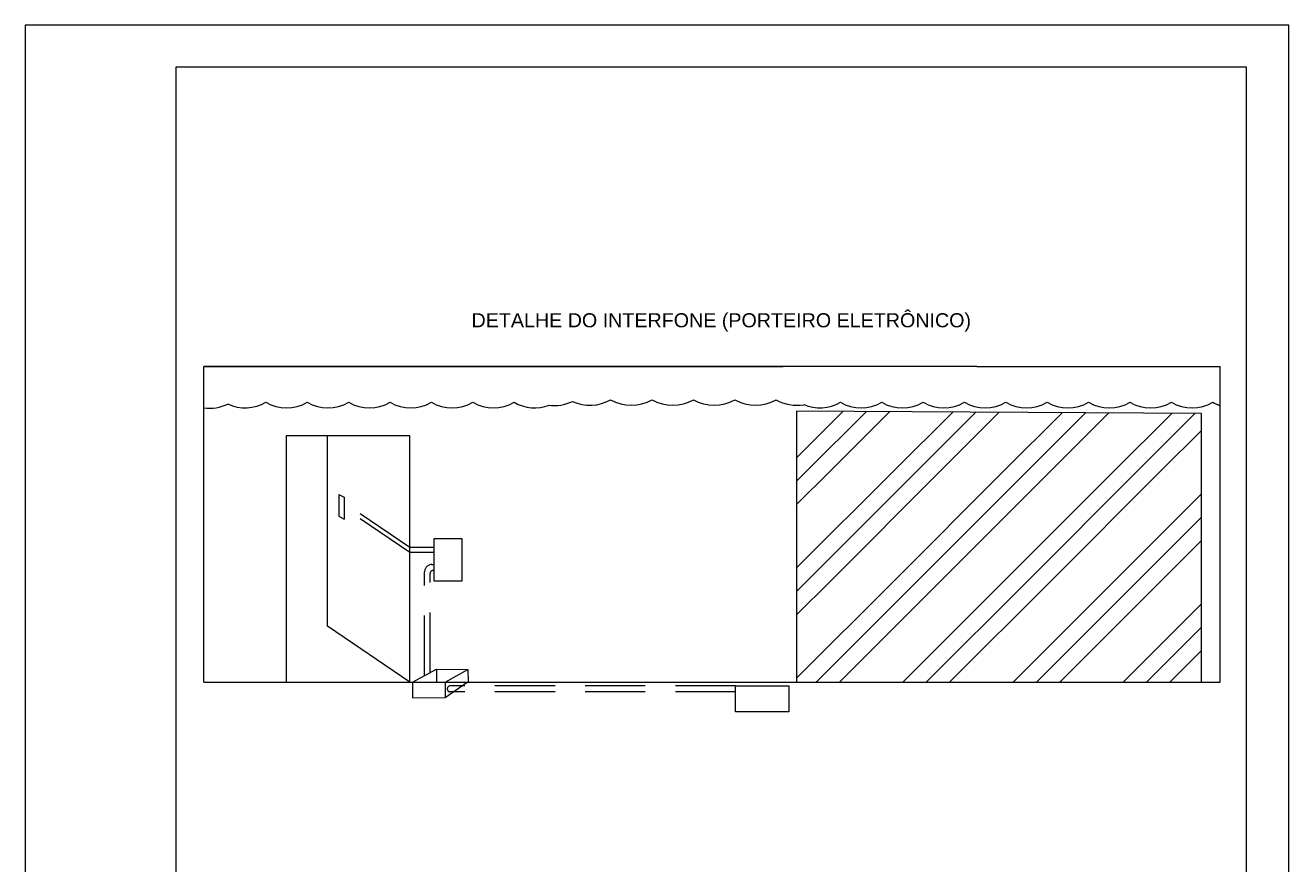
# Model space of a CAD drawing. Header units: millimetres. Extents: x 3693033 to 3693243, y 1844538 to 1844835.
# Drawn here: x 3693033.4 to 3693243.4, y 1844695.8 to 1844835.4 of the extents above; entities that cross this region are included whole.
import ezdxf

# ---------------------------------------------------------------- set-up
doc = ezdxf.new("R2010")
doc.units = ezdxf.units.MM
doc.linetypes.add('DASHED', pattern=[0.75, 0.5, -0.25])
doc.styles.get("Standard").update_dxf_attribs({"font": 'arial.ttf'})

msp = doc.modelspace()

# ---------------------------------------------------------------- linework, layer by layer
for p, q in [((3693033.39, 1844835.36), (3693033.39, 1844538.36)), ((3693243.39, 1844835.36), (3693033.39, 1844835.36)), ((3693243.39, 1844538.36), (3693243.39, 1844835.36)), ((3693058.39, 1844828.36), (3693058.39, 1844545.36)), ((3693236.39, 1844828.36), (3693058.39, 1844828.36)), ((3693236.39, 1844545.36), (3693236.39, 1844828.36)), ((3693191.55, 1844778.62), (3693063.07, 1844778.62)), ((3693063.07, 1844726.13), (3693063.07, 1844778.62)), ((3693232.01, 1844726.13), (3693232.01, 1844778.62)), ((3693085.49, 1844757.35), (3693085.49, 1844753.7)), ((3693085.49, 1844757.35), (3693086.39, 1844756.87)), ((3693086.39, 1844756.87), (3693086.39, 1844753.22)), ((3693085.49, 1844753.7), (3693086.39, 1844753.22)), ((3693063.07, 1844726.13), (3693191.55, 1844726.13))]:
    msp.add_line(p, q)
at = {"ltscale": 20}
for p, q in [((3693063.07, 1844778.62), (3693159.35, 1844778.62)), ((3693191.55, 1844778.62), (3693232.01, 1844778.62)), ((3693083.63, 1844735.42), (3693083.63, 1844767.1)), ((3693097.33, 1844726.13), (3693083.63, 1844735.42)), ((3693228.87, 1844726.13), (3693232.01, 1844726.13))]:
    msp.add_line(p, q, dxfattribs=at)
at = {"linetype": 'Continuous', "ltscale": 20}
for p, q in [((3693161.6, 1844763.42), (3693169.34, 1844771.16)), ((3693163.26, 1844761.2), (3693173.2, 1844771.13)), ((3693167.15, 1844761.2), (3693177.06, 1844771.11)), ((3693177.69, 1844761.2), (3693187.54, 1844771.04)), ((3693181.57, 1844761.2), (3693191.4, 1844771.02)), ((3693185.46, 1844761.2), (3693195.26, 1844771)), ((3693196, 1844761.2), (3693205.74, 1844770.93)), ((3693199.89, 1844761.2), (3693209.6, 1844770.91)), ((3693203.77, 1844761.2), (3693213.46, 1844770.89)), ((3693214.32, 1844761.2), (3693223.94, 1844770.82)), ((3693218.2, 1844761.2), (3693227.8, 1844770.8)), ((3693222.09, 1844761.2), (3693228.87, 1844767.98)), ((3693161.6, 1844745.11), (3693177.69, 1844761.2)), ((3693161.6, 1844759.54), (3693163.26, 1844761.2)), ((3693161.6, 1844755.65), (3693167.15, 1844761.2)), ((3693163.26, 1844742.88), (3693181.57, 1844761.2)), ((3693167.15, 1844742.88), (3693185.46, 1844761.2)), ((3693177.69, 1844742.88), (3693196, 1844761.2)), ((3693181.57, 1844742.88), (3693199.89, 1844761.2)), ((3693185.46, 1844742.88), (3693203.77, 1844761.2)), ((3693196, 1844742.88), (3693214.32, 1844761.2)), ((3693199.89, 1844742.88), (3693218.2, 1844761.2)), ((3693203.77, 1844742.88), (3693222.09, 1844761.2)), ((3693214.32, 1844742.88), (3693228.87, 1844757.44)), ((3693218.2, 1844742.88), (3693228.87, 1844753.56)), ((3693222.09, 1844742.88), (3693228.87, 1844749.67)), ((3693161.6, 1844726.8), (3693177.69, 1844742.88)), ((3693161.6, 1844741.22), (3693163.26, 1844742.88)), ((3693161.6, 1844737.34), (3693167.15, 1844742.88)), ((3693164.82, 1844726.13), (3693181.57, 1844742.88)), ((3693168.71, 1844726.13), (3693185.46, 1844742.88)), ((3693179.25, 1844726.13), (3693196, 1844742.88)), ((3693183.13, 1844726.13), (3693199.89, 1844742.88)), ((3693187.02, 1844726.13), (3693203.77, 1844742.88)), ((3693197.56, 1844726.13), (3693214.32, 1844742.88)), ((3693201.45, 1844726.13), (3693218.2, 1844742.88)), ((3693205.33, 1844726.13), (3693222.09, 1844742.88)), ((3693215.88, 1844726.13), (3693228.87, 1844739.13)), ((3693219.76, 1844726.13), (3693228.87, 1844735.24)), ((3693223.65, 1844726.13), (3693228.87, 1844731.36))]:
    msp.add_line(p, q, dxfattribs=at)
at = {"linetype": 'DASHED', "ltscale": 20}
for p, q in [((3693083.63, 1844735.42), (3693083.63, 1844756.98)), ((3693097.33, 1844748.49), (3693086.39, 1844755.9)), ((3693097.33, 1844747.69), (3693086.39, 1844755.11)), ((3693101.34, 1844748.49), (3693097.33, 1844748.49)), ((3693101.34, 1844747.69), (3693097.33, 1844747.69)), ((3693100.98, 1844745.69), (3693101.34, 1844745.69)), ((3693099.75, 1844727.21), (3693099.75, 1844744.46)), ((3693100.68, 1844727.71), (3693100.68, 1844744.2)), ((3693101.17, 1844744.7), (3693101.34, 1844744.7)), ((3693097.74, 1844726.13), (3693101.76, 1844728.29)), ((3693101.76, 1844728.29), (3693106.96, 1844728.22)), ((3693101.76, 1844728.29), (3693101.76, 1844726.13)), ((3693103.19, 1844726.11), (3693106.96, 1844728.22)), ((3693106.96, 1844728.22), (3693106.98, 1844726.25)), ((3693097.74, 1844726.13), (3693103.08, 1844726.13)), ((3693097.74, 1844726.13), (3693097.74, 1844723.54)), ((3693103.19, 1844723.58), (3693106.81, 1844726.13)), ((3693103.19, 1844726.11), (3693103.19, 1844723.58)), ((3693151.44, 1844725.51), (3693103.94, 1844725.51)), ((3693151.44, 1844724.5), (3693103.94, 1844724.5)), ((3693097.74, 1844723.51), (3693103.19, 1844723.58))]:
    msp.add_line(p, q, dxfattribs=at)
for points in [[(3693161.6, 1844726.13), (3693228.87, 1844726.13), (3693228.87, 1844770.79), (3693161.6, 1844771.2)], [(3693076.73, 1844726.13), (3693097.33, 1844726.13), (3693097.33, 1844767.1), (3693076.73, 1844767.1)], [(3693101.34, 1844750), (3693105.93, 1844750), (3693105.93, 1844742.92), (3693101.34, 1844742.92)]]:
    msp.add_lwpolyline(points, close=True)
msp.add_lwpolyline([(3693151.44, 1844725.51), (3693160.32, 1844725.51), (3693160.32, 1844721.19), (3693151.44, 1844721.19)], close=True, dxfattribs=at)
at = {"linetype": 'ByBlock', "ltscale": 20}
for centre, start, end in [((3693064.05, 1844778.56), 261.8064, 295.9037), ((3693069.94, 1844778.62), 245.1262, 300), ((3693076.82, 1844778.62), 240, 299.9999), ((3693083.7, 1844778.62), 239.9999, 300), ((3693083.7, 1844778.62), 239.9999, 300), ((3693090.58, 1844778.62), 240, 300), ((3693097.45, 1844778.62), 240, 300), ((3693104.33, 1844778.62), 240, 300), ((3693111.21, 1844778.62), 240, 300), ((3693118.08, 1844778.62), 240, 290.5709), ((3693121.34, 1844779), 261.8064, 295.9037), ((3693127.24, 1844779.05), 245.1262, 300), ((3693134.12, 1844779.05), 240, 299.9999), ((3693141, 1844779.05), 239.9999, 300), ((3693141, 1844779.05), 239.9999, 300), ((3693147.87, 1844779.05), 240, 300), ((3693154.75, 1844779.05), 240, 300), ((3693161.63, 1844779.05), 240, 279.5513), ((3693165.43, 1844778.62), 247.2512, 300), ((3693172.3, 1844778.62), 240, 300), ((3693179.18, 1844778.62), 240, 300), ((3693186.06, 1844778.62), 240, 300), ((3693192.94, 1844778.62), 240, 300.0001), ((3693199.81, 1844778.62), 240.0001, 300), ((3693206.69, 1844778.62), 240, 299.9999), ((3693213.57, 1844778.62), 239.9999, 300), ((3693220.44, 1844778.62), 239.9999, 300), ((3693227.32, 1844778.62), 240, 299.9999), ((3693234.2, 1844778.62), 239.9999, 251.455)]:
    msp.add_arc(centre, 6.88, start, end, dxfattribs=at)
at = {"linetype": 'DASHED', "ltscale": 20}
for centre, radius, start, end in [((3693100.98, 1844744.46), 1.23, 90, 180), ((3693101.17, 1844744.2), 0.493, 90, 180), ((3693104.04, 1844725.01), 0.514, 100.801, 259.199)]:
    msp.add_arc(centre, radius, start, end, dxfattribs=at)

# ---------------------------------------------------------------- texts
at = {"color": 0, "lineweight": 13}
msp.add_text('DETALHE DO INTERFONE (PORTEIRO ELETRÔNICO)', height=2.3408, dxfattribs=at).set_placement((3693107.56, 1844785.13))

doc.saveas('drawing.dxf')
